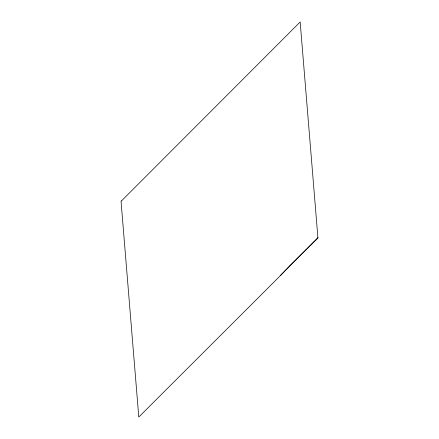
<?xml version="1.0" encoding="UTF-8"?>
<svg xmlns="http://www.w3.org/2000/svg" width="439" height="439" viewBox="0 0 439 439"><rect width="100%" height="100%" fill="white"/><g stroke="black" fill="none" stroke-linecap="round" stroke-linejoin="round"><path stroke-width="0.66" d="M317.907 237.62L280.373 275.588M121.499 200.897L121.054 201.38L138.795 417.05L278.853 277.168L290.234 265.315L317.946 238.086L300.166 21.95L121.499 200.897"/></g></svg>
